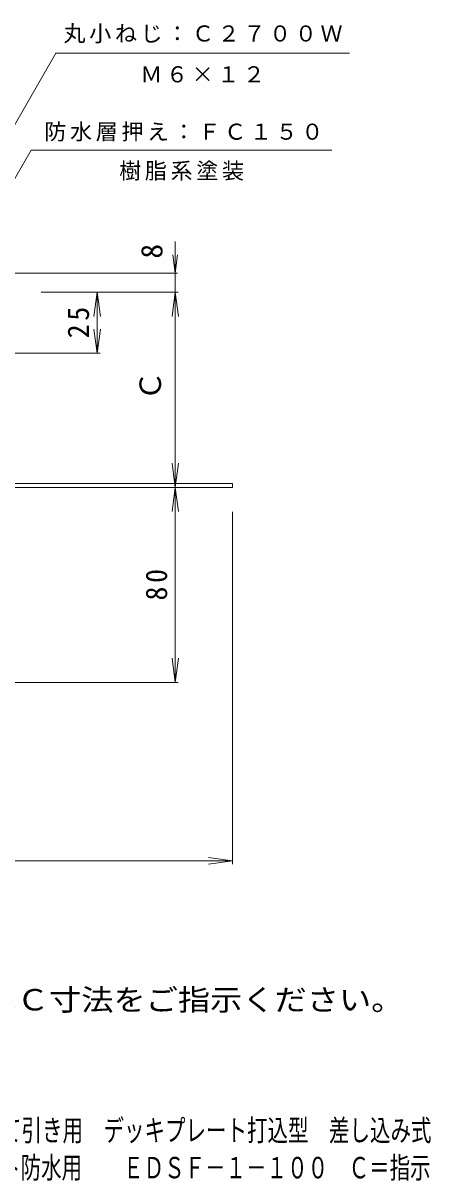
# Model space of a CAD drawing. Units: millimetres, scale not verified. Extents: x -273 to 229, y -348 to 382.
# Drawn here: x 61.6 to 228.6, y -347.8 to 126.9 of the extents above; entities that cross this region are included whole.
import ezdxf
from ezdxf.enums import TextEntityAlignment as Align

# ---------------------------------------------------------------- set-up
doc = ezdxf.new("R2010")
doc.units = ezdxf.units.MM
doc.header["$LTSCALE"] = 3
for name, color, linetype, lineweight in [('0-4_その他', 7, 'Continuous', 9), ('0-5_寸法', 7, 'Continuous', 9), ('0-B', 2, 'Continuous', 9)]:
    doc.layers.add(name, color=color, linetype=linetype, lineweight=lineweight)
doc.layers.add('F-4_F-4ﾚｲﾔ', color=6, linetype='Continuous')
doc.layers.add('F-5_F-5ﾚｲﾔ', color=2, linetype='Continuous')
doc.styles.add('ＭＳ ゴシック', font='')
doc.styles.get('ＭＳ ゴシック').set_extended_font_data('MS Gothic')

msp = doc.modelspace()

# ---------------------------------------------------------------- linework, layer by layer
at = {"layer": '0-4_その他'}
for p, q in [((123.9, 37.345), (123.9, 16.544)), ((123.9, 24.401), (122.921, 31.836)), ((123.9, 24.401), (124.879, 31.836)), ((124.8, 24.401), (-13.1, 24.401)), ((68.9, 16.544), (125.1, 16.544)), ((91.9, 16.544), (90.595, 6.63)), ((91.9, -8.456), (91.9, 16.544)), ((91.9, 16.544), (93.205, 6.63)), ((123.9, 16.544), (122.595, 6.63)), ((123.9, -63.456), (123.9, 16.544)), ((123.9, 16.544), (125.205, 6.63)), ((91.9, -8.456), (90.595, 1.459)), ((91.9, -8.456), (93.205, 1.459)), ((27.4, -8.456), (93.1, -8.456)), ((123.9, -63.456), (122.595, -53.542)), ((123.9, -63.456), (125.205, -53.542)), ((123.9, -63.456), (122.595, -73.37)), ((123.9, -143.456), (123.9, -63.456)), ((123.9, -63.456), (125.205, -73.37)), ((147.4, -73.456), (147.4, -217.879)), ((123.9, -143.456), (122.595, -133.541)), ((123.9, -143.456), (125.205, -133.541)), ((34.4, -143.456), (125.1, -143.456)), ((-252.6, -216.574), (147.4, -216.574)), ((147.4, -216.574), (137.486, -215.269)), ((147.4, -216.574), (137.486, -217.879))]:
    msp.add_line(p, q, dxfattribs=at)
at = {"layer": '0-5_寸法'}
for p, q in [((23.4, 25.34), (74.892, 114.527)), ((74.892, 114.527), (195.255, 114.527))]:
    msp.add_line(p, q, dxfattribs=at)
msp.add_lwpolyline([(33.4, 20.4), (64.815, 74.812), (188.06, 74.812)], dxfattribs=at)
at = {"layer": '0-B'}
for p, q in [((18.4, -61.856), (147.4, -61.856)), ((20, -63.456), (147.4, -63.456)), ((147.4, -61.856), (147.4, -63.456))]:
    msp.add_line(p, q, dxfattribs=at)

# ---------------------------------------------------------------- texts
at = {"layer": '0-4_その他', "color": 2, "style": 'ＭＳ ゴシック'}
for s, p in [('8', (121.283, 30.35)), ('Ｃ', (120.681, -27.88))]:
    msp.add_text(s, height=8.798, rotation=90, dxfattribs=at).set_placement(p, align=Align.BOTTOM_LEFT)
at = {"layer": '0-4_その他', "color": 2, "char_height": 8.798, "attachment_point": 7, "rotation": 90, "style": 'ＭＳ ゴシック'}
for s, insert in [('\\T1.27;\\W0.95;25', (88.681, -2.331)), ('\\T1.27;\\W0.95;80', (120.681, -109.831))]:
    msp.add_mtext(s, dxfattribs=dict(at, insert=insert))
at = {"layer": '0-5_寸法', "char_height": 6.598, "attachment_point": 7, "style": 'ＭＳ ゴシック'}
for s, insert in [('\\T1.17;丸小ねじ：Ｃ２７００Ｗ', (78.125, 118.582)), ('\\T1.17;Ｍ６×１２', (109.574, 102.474)), ('\\T1.17;防水層押え：ＦＣ１５０', (70.253, 78.337)), ('\\T1.17;樹脂系塗装', (100.938, 62.286))]:
    msp.add_mtext(s, dxfattribs=dict(at, insert=insert))
at = {"layer": 'F-4_F-4ﾚｲﾔ', "style": 'ＭＳ ゴシック', "width": 0.7}
for s, p in [('鋳鉄製ルーフドレン\u3000たて引き用\u3000デッキプレート打込型\u3000差し込み式', (-39.911, -334.1)), ('アスファルト・シート防水用\u3000\u3000ＥＤＳＦ－１－１００\u3000Ｃ＝指示', (-23.471, -349.39))]:
    msp.add_text(s, height=8.798, dxfattribs=at).set_placement(p, align=Align.BOTTOM_LEFT)
at = {"layer": 'F-5_F-5ﾚｲﾔ', "style": 'ＭＳ ゴシック', "width": 1.1}
msp.add_text('※ご注文の際はＣ寸法をご指示ください。', height=8.798, dxfattribs=at).set_placement((-33.439, -280.569), align=Align.BOTTOM_LEFT)

doc.saveas('drawing.dxf')
